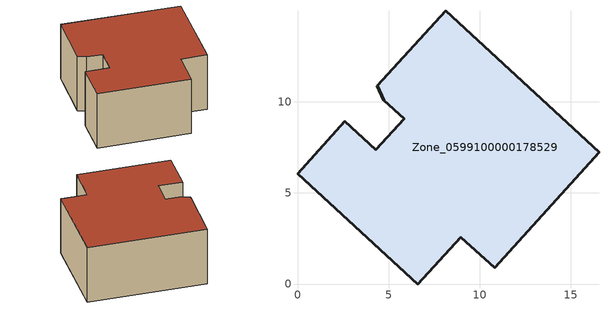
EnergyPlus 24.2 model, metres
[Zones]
Zone_0599100000178529
 floor ground (C_G): 4.38,10.89 8.15,15 16.56,7.24 10.83,0.9 8.97,2.58 6.6,0 0,6.07 2.59,8.94 4.29,7.38 5.85,9.08 4.75,10.09 z0
 wall outside (C_F): 6.6,0 8.97,2.58 10.83,0.9 16.56,7.24 8.15,15 4.38,10.89 4.75,10.09 5.85,9.08 4.29,7.38 2.59,8.94 0,6.07 6.6,0 z0:5.95
 roof outside (C_R): 4.38,10.89 4.75,10.09 5.85,9.08 4.29,7.38 2.59,8.94 0,6.07 6.6,0 8.97,2.58 10.83,0.9 16.56,7.24 8.15,15 z5.95
[BUILDING]
Pand.0599100000178529: North Axis=0; Terrain=City; Loads Convergence Tolerance Value=0.04; Temperature Convergence Tolerance Value=0.4; Solar Distribution=FullExterior; Maximum Number of Warmup Days=25; Minimum Number of Warmup Days=1
[Site:Location]
Rotterdam.The.Hague.AP_ZH_NLD Design_Conditions: Latitude=51.96; Longitude=4.45; Time Zone=1; Elevation=-4.5
[SITE:GROUNDTEMPERATURE:BUILDINGSURFACE]
18, 18, 18, 18, 18, 18, 18, 18, 18, 18, 18, 18
[MATERIAL] Thermal Absorptance=0.9; Solar Absorptance=0.7; Visible Absorptance=0.7
Name | Roughness | Thickness | Conductivity | Density | Specific Heat
G.TC.1975-1991 | MediumSmooth | 0.15 | 0.288461 | 540 | 1210
F.TC.1975-1991 | Rough | 0.3 | 0.230769 | 1920 | 840
R.TC.1975-1991 | MediumRough | 0.2 | 0.153846 | 1500 | 1000
[CONSTRUCTION]
C_G: G.TC.1975-1991
C_F: F.TC.1975-1991
C_R: R.TC.1975-1991
[ZONE]
Zone_0599100000178529: Type=1; Multiplier=1; Ceiling Height=Autocalculate; Volume=Autocalculate; Floor Area=autocalculate; Part of Total Floor Area=Yes
[ZONEINFILTRATION:DESIGNFLOWRATE]
Infil_Zone_0599100000178529: Zone or ZoneList or Space or SpaceList=Zone_0599100000178529; Schedule=AlwaysOn; Design Flow Rate Calculation Method=Flow/Area; Flow Rate per Floor Area=0.003; Constant Term Coefficient=1; Temperature Term Coefficient=0; Velocity Term Coefficient=0; Velocity Squared Term Coefficient=0
[HVACTEMPLATE:ZONE:IDEALLOADSAIRSYSTEM]
Zone_0599100000178529: Maximum Heating Supply Air Temperature=50; Minimum Cooling Supply Air Temperature=13; Maximum Heating Supply Air Humidity Ratio=0.0156; Minimum Cooling Supply Air Humidity Ratio=0.0077; Heating Limit=NoLimit; Cooling Limit=NoLimit; Dehumidification Control Type=ConstantSensibleHeatRatio; Cooling Sensible Heat Ratio=0.7; Dehumidification Setpoint=60; Humidification Control Type=None; Humidification Setpoint=30; Outdoor Air Method=None; Outdoor Air Flow Rate per Person=0.00944; Outdoor Air Flow Rate per Zone Floor Area=0; Outdoor Air Flow Rate per Zone=0; Demand Controlled Ventilation Type=None; Outdoor Air Economizer Type=NoEconomizer; Heat Recovery Type=None; Sensible Heat Recovery Effectiveness=0.7; Latent Heat Recovery Effectiveness=0.65
[ZONECONTROL:THERMOSTAT]
ThermostatControl_Zone_0599100000178529: Zone or ZoneList=Zone_0599100000178529; Control Type Schedule=DualSetpointControlType; Control 1=Thermostat_Zone_0599100000178529; Temperature Difference Between Cutout And Setpoint=0
[THERMOSTATSETPOINT:DUALSETPOINT]
Thermostat_Zone_0599100000178529: Heating Setpoint Temperature Schedule=HeatingSetpoint_Zone_0599100000178529; Cooling Setpoint Temperature Schedule=CoolingSetpoint_Zone_0599100000178529
[SCHEDULE:COMPACT]
HeatingSetpoint_Zone_0599100000178529: Through: 12/31, For: AllDays, Until: 24:00, 21
CoolingSetpoint_Zone_0599100000178529: Through: 12/31, For: AllDays, Until: 24:00, 24
DualSetpointControlType: Through: 12/31, For: AllDays, Until: 24:00, 4
AlwaysOn: Through: 12/31, For: AllDays, Until: 24:00, 1
